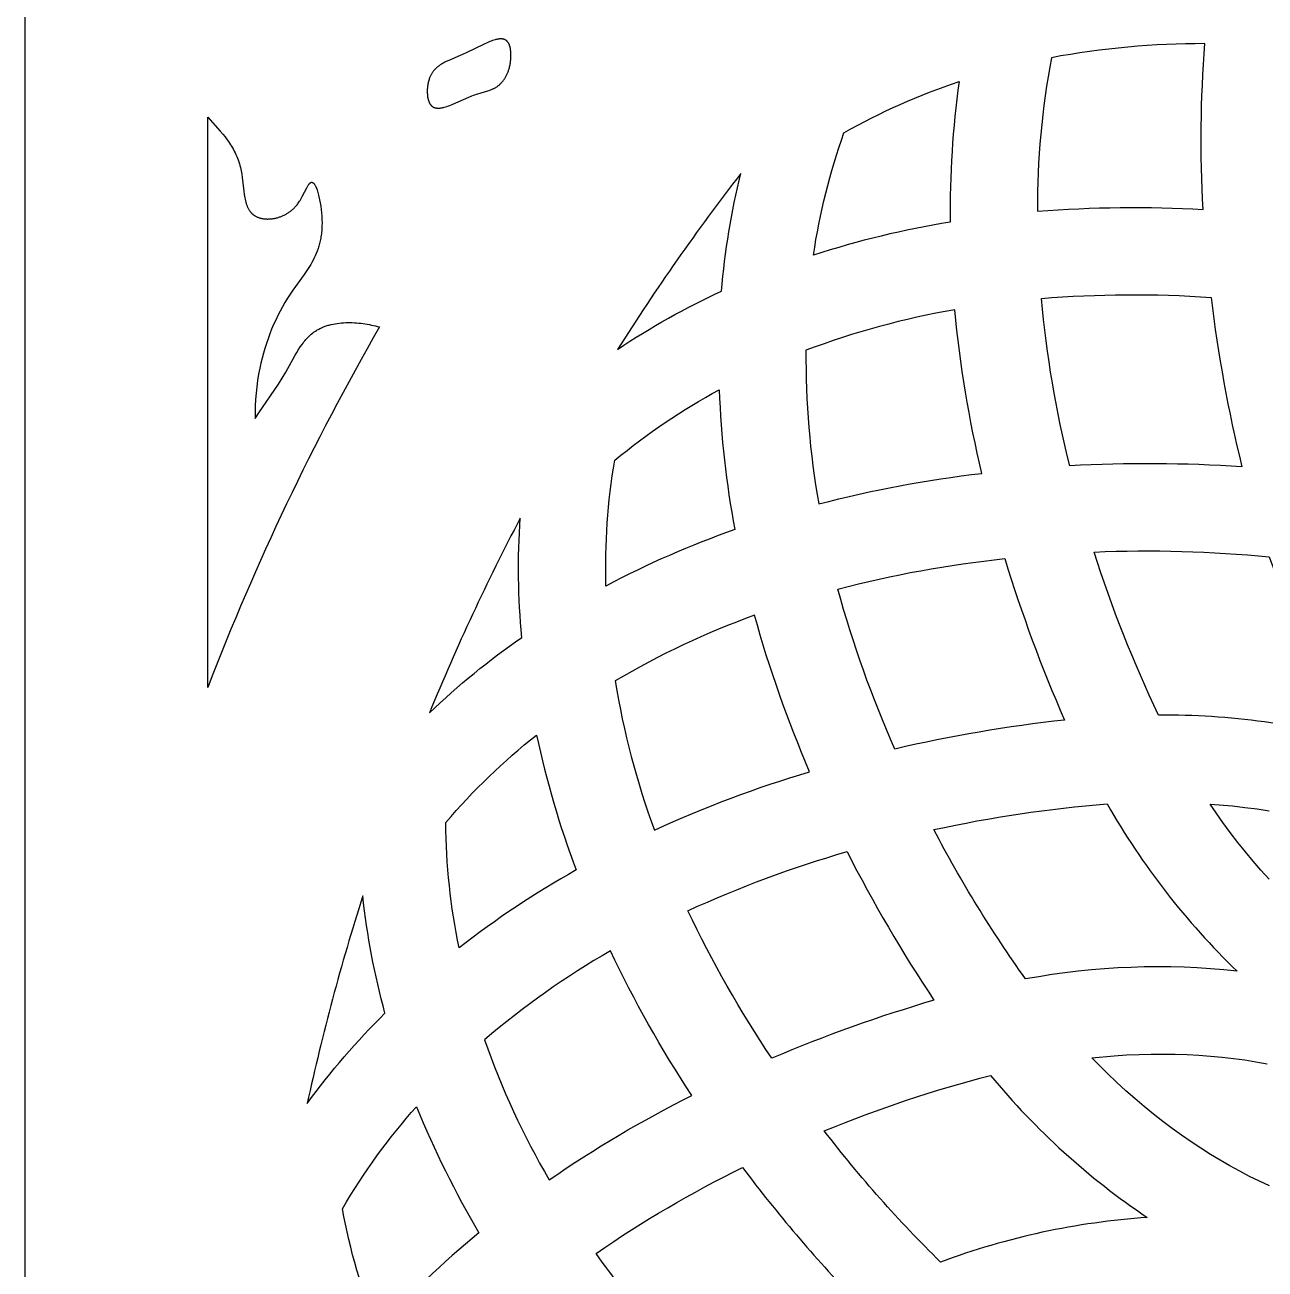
# Model space of a CAD drawing. Extents: x 198 to 1143, y 157 to 1987.
# Drawn here: x 197.6 to 425.1, y 1134.1 to 1362.3 of the extents above; entities that cross this region are included whole.
import ezdxf

# ---------------------------------------------------------------- set-up
doc = ezdxf.new("R2010")
doc.units = 0
doc.layers.get('0').update_dxf_attribs({"linetype": 'CONTINUOUS'})

msp = doc.modelspace()

# ---------------------------------------------------------------- linework, layer by layer
for points in [[(197.57, 156.9), (1142.56, 156.9), (1142.56, 1987.4), (197.57, 1987.4)], [(286.04, 1359.33), (286.01, 1359.36), (285.97, 1359.39), (285.94, 1359.42), (285.91, 1359.45), (285.87, 1359.47), (285.84, 1359.5), (285.8, 1359.52), (285.77, 1359.54), (285.73, 1359.56), (285.69, 1359.58), (285.65, 1359.6), (285.62, 1359.62), (285.58, 1359.63), (285.54, 1359.65), (285.5, 1359.66), (285.45, 1359.68), (285.41, 1359.69), (285.37, 1359.7), (285.33, 1359.71), (285.28, 1359.72), (285.24, 1359.73), (285.2, 1359.73), (285.15, 1359.74), (285.1, 1359.74), (285.06, 1359.75), (285.01, 1359.75), (284.96, 1359.75), (284.92, 1359.75), (284.87, 1359.75), (284.82, 1359.75), (284.72, 1359.75), (284.62, 1359.74), (284.51, 1359.73), (284.41, 1359.71), (284.3, 1359.69), (284.19, 1359.67), (284.08, 1359.65), (283.97, 1359.62), (283.86, 1359.59), (283.62, 1359.52), (283.38, 1359.44), (283.14, 1359.36), (282.89, 1359.26), (282.64, 1359.16), (282.38, 1359.04), (281.85, 1358.8), (278.56, 1357.18), (277.43, 1356.69), (275.35, 1355.81), (274.88, 1355.59), (274.65, 1355.47), (274.42, 1355.36), (274.2, 1355.23), (273.99, 1355.11), (273.79, 1354.98), (273.69, 1354.91), (273.59, 1354.84), (273.49, 1354.77), (273.4, 1354.7), (273.31, 1354.63), (273.21, 1354.55), (273.12, 1354.47), (273.04, 1354.4), (272.95, 1354.32), (272.87, 1354.23), (272.79, 1354.15), (272.71, 1354.06), (272.63, 1353.97), (272.55, 1353.88), (272.48, 1353.79), (272.41, 1353.7), (272.34, 1353.6), (272.28, 1353.5), (272.21, 1353.4), (272.15, 1353.29), (272.09, 1353.18), (272.03, 1353.07), (271.98, 1352.96), (271.92, 1352.84), (271.87, 1352.72), (271.82, 1352.6), (271.77, 1352.44), (271.72, 1352.28), (271.67, 1352.12), (271.62, 1351.95), (271.58, 1351.78), (271.55, 1351.61), (271.51, 1351.43), (271.49, 1351.25), (271.46, 1351.07), (271.44, 1350.89), (271.43, 1350.71), (271.41, 1350.53), (271.41, 1350.35), (271.4, 1350.17), (271.4, 1349.99), (271.41, 1349.82), (271.42, 1349.64), (271.43, 1349.47), (271.45, 1349.3), (271.47, 1349.13), (271.5, 1348.97), (271.53, 1348.81), (271.55, 1348.74), (271.57, 1348.66), (271.59, 1348.58), (271.61, 1348.51), (271.63, 1348.44), (271.66, 1348.37), (271.68, 1348.3), (271.71, 1348.23), (271.73, 1348.16), (271.76, 1348.1), (271.79, 1348.04), (271.82, 1347.97), (271.85, 1347.91), (271.88, 1347.86), (271.92, 1347.8), (271.95, 1347.75), (271.99, 1347.69), (272.01, 1347.67), (272.03, 1347.64), (272.05, 1347.62), (272.07, 1347.6), (272.09, 1347.57), (272.11, 1347.55), (272.14, 1347.52), (272.17, 1347.48), (272.21, 1347.45), (272.24, 1347.42), (272.28, 1347.39), (272.32, 1347.36), (272.36, 1347.33), (272.4, 1347.3), (272.44, 1347.28), (272.48, 1347.26), (272.52, 1347.23), (272.56, 1347.21), (272.6, 1347.19), (272.65, 1347.18), (272.69, 1347.16), (272.74, 1347.14), (272.78, 1347.13), (272.83, 1347.12), (272.87, 1347.1), (272.92, 1347.09), (272.97, 1347.08), (273.02, 1347.08), (273.07, 1347.07), (273.12, 1347.06), (273.17, 1347.06), (273.22, 1347.05), (273.27, 1347.05), (273.32, 1347.05), (273.38, 1347.05), (273.43, 1347.05), (273.48, 1347.05), (273.54, 1347.05), (273.65, 1347.06), (273.76, 1347.07), (273.88, 1347.08), (274, 1347.1), (274.12, 1347.12), (274.24, 1347.15), (274.36, 1347.18), (274.49, 1347.21), (274.74, 1347.28), (275, 1347.36), (275.27, 1347.45), (275.54, 1347.55), (276.09, 1347.77), (279, 1349.06), (279.58, 1349.3), (279.87, 1349.41), (280.15, 1349.51), (280.43, 1349.61), (280.7, 1349.7), (282.51, 1350.23), (282.75, 1350.31), (282.98, 1350.39), (283.21, 1350.48), (283.33, 1350.53), (283.44, 1350.58), (283.55, 1350.63), (283.65, 1350.68), (283.76, 1350.73), (283.87, 1350.79), (283.97, 1350.85), (284.07, 1350.92), (284.17, 1350.98), (284.27, 1351.05), (284.37, 1351.12), (284.46, 1351.2), (284.56, 1351.27), (284.65, 1351.35), (284.74, 1351.44), (284.83, 1351.52), (284.92, 1351.61), (285, 1351.7), (285.09, 1351.79), (285.17, 1351.89), (285.25, 1351.99), (285.33, 1352.09), (285.4, 1352.19), (285.48, 1352.29), (285.55, 1352.4), (285.62, 1352.51), (285.69, 1352.62), (285.76, 1352.74), (285.83, 1352.86), (285.89, 1352.98), (285.95, 1353.1), (286.01, 1353.22), (286.07, 1353.35), (286.12, 1353.47), (286.18, 1353.6), (286.23, 1353.74), (286.28, 1353.87), (286.32, 1354.01), (286.37, 1354.14), (286.41, 1354.28), (286.46, 1354.46), (286.51, 1354.64), (286.55, 1354.82), (286.59, 1355), (286.62, 1355.18), (286.65, 1355.36), (286.68, 1355.55), (286.7, 1355.73), (286.72, 1355.92), (286.74, 1356.1), (286.75, 1356.28), (286.76, 1356.47), (286.76, 1356.65), (286.76, 1356.83), (286.76, 1357), (286.75, 1357.18), (286.74, 1357.35), (286.72, 1357.52), (286.7, 1357.68), (286.68, 1357.84), (286.65, 1358), (286.62, 1358.15), (286.6, 1358.23), (286.58, 1358.3), (286.56, 1358.37), (286.54, 1358.44), (286.51, 1358.51), (286.49, 1358.57), (286.47, 1358.64), (286.44, 1358.7), (286.41, 1358.77), (286.38, 1358.83), (286.35, 1358.89), (286.32, 1358.94), (286.29, 1359), (286.26, 1359.05), (286.23, 1359.1), (286.19, 1359.15), (286.17, 1359.18), (286.15, 1359.2), (286.14, 1359.22), (286.12, 1359.25), (286.1, 1359.27), (286.08, 1359.29), (286.06, 1359.31)]]:
    msp.add_lwpolyline(points, close=True)
for points in [[(413.76, 1328.46, -0.034459), (414.08, 1358.88, 0.046745), (385.91, 1356.3, 0.046745), (383.33, 1328.13, -0.034459)], [(367.34, 1326.16, 0.037548), (342.26, 1320.09, -0.049372), (347.85, 1342.52, -0.049372), (368.97, 1351.92, 0.037548)], [(231.13, 1345.41), (233.43, 1342.83), (233.87, 1342.3), (234.3, 1341.76), (234.71, 1341.21), (234.91, 1340.93), (235.1, 1340.64), (235.29, 1340.35), (235.47, 1340.06), (235.65, 1339.76), (235.82, 1339.46), (235.99, 1339.16), (236.15, 1338.84), (236.3, 1338.53), (236.44, 1338.21), (236.58, 1337.88), (236.7, 1337.55), (236.82, 1337.21), (236.93, 1336.86), (237.03, 1336.51), (237.12, 1336.15), (237.18, 1335.85), (237.24, 1335.55), (237.35, 1334.93), (237.44, 1334.31), (237.74, 1331.8), (237.82, 1331.2), (237.87, 1330.9), (237.93, 1330.62), (237.99, 1330.33), (238.05, 1330.06), (238.12, 1329.79), (238.16, 1329.65), (238.2, 1329.52), (238.24, 1329.4), (238.29, 1329.27), (238.34, 1329.15), (238.38, 1329.02), (238.44, 1328.91), (238.49, 1328.79), (238.55, 1328.68), (238.6, 1328.56), (238.67, 1328.46), (238.73, 1328.35), (238.8, 1328.25), (238.87, 1328.15), (238.94, 1328.05), (238.98, 1328), (239.02, 1327.95), (239.05, 1327.91), (239.09, 1327.86), (239.14, 1327.82), (239.18, 1327.78), (239.22, 1327.73), (239.26, 1327.69), (239.31, 1327.65), (239.35, 1327.61), (239.4, 1327.57), (239.44, 1327.53), (239.49, 1327.49), (239.54, 1327.46), (239.58, 1327.42), (239.63, 1327.39), (239.67, 1327.36), (239.72, 1327.33), (239.81, 1327.27), (239.91, 1327.22), (240.01, 1327.17), (240.11, 1327.12), (240.22, 1327.07), (240.32, 1327.03), (240.43, 1326.99), (240.54, 1326.95), (240.66, 1326.91), (240.77, 1326.88), (240.89, 1326.85), (241.01, 1326.83), (241.13, 1326.8), (241.25, 1326.78), (241.37, 1326.76), (241.5, 1326.75), (241.62, 1326.73), (241.75, 1326.72), (241.88, 1326.72), (242.01, 1326.71), (242.14, 1326.71), (242.27, 1326.72), (242.41, 1326.72), (242.54, 1326.73), (242.67, 1326.74), (242.81, 1326.75), (242.94, 1326.77), (243.08, 1326.79), (243.22, 1326.81), (243.35, 1326.83), (243.49, 1326.86), (243.63, 1326.89), (243.76, 1326.92), (243.9, 1326.96), (244.04, 1327), (244.17, 1327.04), (244.31, 1327.09), (244.45, 1327.14), (244.58, 1327.19), (244.72, 1327.24), (244.85, 1327.3), (244.99, 1327.36), (245.12, 1327.42), (245.25, 1327.48), (245.38, 1327.55), (245.51, 1327.62), (245.64, 1327.7), (245.77, 1327.78), (245.89, 1327.86), (246.02, 1327.94), (246.14, 1328.03), (246.26, 1328.11), (246.38, 1328.21), (246.5, 1328.3), (246.62, 1328.4), (246.73, 1328.5), (246.85, 1328.6), (246.96, 1328.71), (247.07, 1328.82), (247.17, 1328.93), (247.28, 1329.05), (247.38, 1329.17), (247.5, 1329.32), (247.63, 1329.48), (247.74, 1329.64), (247.86, 1329.8), (247.97, 1329.97), (248.07, 1330.14), (248.28, 1330.48), (248.47, 1330.83), (249.29, 1332.41), (249.43, 1332.67), (249.5, 1332.79), (249.57, 1332.9), (249.64, 1333), (249.67, 1333.05), (249.7, 1333.1), (249.74, 1333.14), (249.77, 1333.18), (249.8, 1333.22), (249.83, 1333.26), (249.85, 1333.27), (249.86, 1333.29), (249.88, 1333.3), (249.9, 1333.32), (249.91, 1333.33), (249.93, 1333.35), (249.94, 1333.36), (249.96, 1333.37), (249.98, 1333.38), (249.99, 1333.39), (250.01, 1333.4), (250.02, 1333.41), (250.02, 1333.41), (250.03, 1333.42), (250.04, 1333.42), (250.05, 1333.43), (250.06, 1333.43), (250.06, 1333.43), (250.07, 1333.44), (250.08, 1333.44), (250.09, 1333.44), (250.1, 1333.45), (250.11, 1333.45), (250.12, 1333.45), (250.13, 1333.45), (250.14, 1333.46), (250.15, 1333.46), (250.16, 1333.46), (250.18, 1333.46), (250.19, 1333.46), (250.2, 1333.46), (250.21, 1333.46), (250.22, 1333.46), (250.23, 1333.46), (250.24, 1333.46), (250.25, 1333.46), (250.26, 1333.46), (250.28, 1333.45), (250.29, 1333.45), (250.3, 1333.45), (250.31, 1333.44), (250.32, 1333.44), (250.33, 1333.44), (250.34, 1333.43), (250.35, 1333.43), (250.36, 1333.42), (250.38, 1333.42), (250.39, 1333.41), (250.4, 1333.4), (250.41, 1333.4), (250.42, 1333.39), (250.43, 1333.38), (250.44, 1333.37), (250.45, 1333.37), (250.46, 1333.36), (250.47, 1333.35), (250.48, 1333.34), (250.5, 1333.33), (250.51, 1333.32), (250.53, 1333.3), (250.55, 1333.28), (250.57, 1333.26), (250.59, 1333.23), (250.61, 1333.21), (250.64, 1333.18), (250.66, 1333.15), (250.68, 1333.12), (250.7, 1333.09), (250.72, 1333.06), (250.74, 1333.03), (250.78, 1332.96), (250.83, 1332.89), (250.87, 1332.81), (250.91, 1332.73), (250.95, 1332.64), (250.99, 1332.55), (251.03, 1332.46), (251.11, 1332.26), (251.18, 1332.05), (251.26, 1331.83), (251.33, 1331.59), (251.4, 1331.34), (251.47, 1331.08), (251.53, 1330.81), (251.65, 1330.25), (251.76, 1329.66), (251.86, 1329.06), (251.94, 1328.44), (252, 1327.82), (252.05, 1327.21), (252.08, 1326.6), (252.09, 1325.99), (252.08, 1325.4), (252.07, 1325.11), (252.05, 1324.83), (252.03, 1324.55), (252.01, 1324.27), (251.97, 1324), (251.94, 1323.73), (251.9, 1323.47), (251.86, 1323.22), (251.81, 1322.96), (251.75, 1322.71), (251.7, 1322.47), (251.64, 1322.22), (251.58, 1321.98), (251.51, 1321.75), (251.44, 1321.52), (251.36, 1321.29), (251.21, 1320.84), (251.04, 1320.4), (250.85, 1319.98), (250.66, 1319.57), (250.46, 1319.16), (250.25, 1318.76), (250.03, 1318.37), (249.8, 1317.99), (249.56, 1317.62), (249.32, 1317.25), (248.82, 1316.52), (246.75, 1313.66), (246.24, 1312.92), (245.76, 1312.18), (245.29, 1311.41), (244.84, 1310.63), (244.4, 1309.83), (243.99, 1309.02), (243.59, 1308.19), (243.21, 1307.35), (242.85, 1306.5), (242.51, 1305.63), (242.19, 1304.76), (241.89, 1303.87), (241.61, 1302.99), (241.34, 1302.09), (241.1, 1301.19), (240.88, 1300.29), (240.68, 1299.38), (240.46, 1298.23), (240.27, 1297.07), (240.11, 1295.92), (239.99, 1294.76), (239.9, 1293.6), (239.84, 1292.44), (239.82, 1291.28), (239.83, 1290.12), (240.52, 1291.19), (244.09, 1296.44), (244.78, 1297.53), (245.46, 1298.65), (247.19, 1301.76), (247.49, 1302.26), (247.8, 1302.76), (248.11, 1303.25), (248.44, 1303.71), (248.61, 1303.94), (248.78, 1304.17), (248.96, 1304.39), (249.14, 1304.6), (249.32, 1304.81), (249.51, 1305.01), (249.71, 1305.2), (249.91, 1305.39), (250.11, 1305.57), (250.32, 1305.75), (250.43, 1305.83), (250.54, 1305.92), (250.65, 1306), (250.76, 1306.07), (250.91, 1306.17), (251.06, 1306.27), (251.21, 1306.36), (251.36, 1306.45), (251.52, 1306.54), (251.68, 1306.62), (251.85, 1306.7), (252.01, 1306.77), (252.18, 1306.85), (252.35, 1306.92), (252.52, 1306.98), (252.69, 1307.05), (252.86, 1307.11), (253.04, 1307.16), (253.22, 1307.22), (253.4, 1307.27), (253.76, 1307.36), (254.13, 1307.44), (254.51, 1307.51), (254.89, 1307.57), (255.27, 1307.62), (255.66, 1307.66), (256.05, 1307.69), (256.44, 1307.71), (256.84, 1307.72), (257.23, 1307.72), (257.63, 1307.71), (258.03, 1307.69), (258.43, 1307.67), (258.82, 1307.63), (259.22, 1307.59), (259.61, 1307.54), (260, 1307.48), (260.39, 1307.42), (260.78, 1307.35), (261.16, 1307.27), (261.54, 1307.19), (261.91, 1307.1), (262.28, 1307.01), (262.64, 1306.91, 0.038991), (231.13, 1240.81)], [(306.3, 1302.79, -0.039375), (325.4, 1313.49, -0.039375), (328.92, 1335.09, 0.022902)], [(415.2, 1312.34, 0.029232), (420.85, 1281.27, 0.029232), (389.27, 1281.44, -0.037794), (384.06, 1312.14, -0.037794)], [(373.15, 1280.06, -0.034459), (368.18, 1310.08, 0.046745), (340.88, 1302.64, 0.046745), (343.24, 1274.45, -0.034459)], [(327.83, 1269.74, 0.037548), (304.19, 1259.4, -0.049372), (305.79, 1282.46, -0.049372), (324.97, 1295.38, 0.037548)], [(271.78, 1236.12, -0.039375), (288.73, 1249.97, -0.039375), (288.45, 1271.86, 0.022902)], [(377.36, 1264.43, 0.029232), (388.32, 1234.81, 0.029232), (357.19, 1229.5, -0.037794), (346.73, 1258.83, -0.037794)], [(425.89, 1264.75, 0.072141), (444.01, 1230.44, 0.072141), (405.57, 1235.73, -0.034729), (393.75, 1265.63, -0.034729)], [(341.55, 1225.34, -0.034459), (331.45, 1254.04, 0.046745), (305.86, 1241.98, 0.046745), (313.07, 1214.63, -0.034459)], [(298.72, 1207.31, 0.037548), (277.23, 1193.02, -0.049372), (274.81, 1216.01, -0.049372), (291.45, 1232.07, 0.037548)], [(396.15, 1219.42, 0.072141), (419.96, 1188.78, 0.072141), (381.18, 1187.32, -0.034729), (364.35, 1214.71, -0.034729)], [(348.42, 1210.68, 0.029232), (364.36, 1183.42, 0.029232), (334.62, 1172.78, -0.037794), (319.23, 1199.84, -0.037794)], [(249.36, 1164.46, -0.039375), (263.64, 1181.05, -0.039375), (259.56, 1202.56, 0.022902)], [(319.94, 1165.96, -0.034459), (305.01, 1192.48, 0.046745), (281.9, 1176.16, 0.046745), (293.76, 1150.47, -0.034459)], [(374.74, 1169.62, 0.072141), (403.5, 1143.57, 0.072141), (365.57, 1135.4, -0.034729), (344.24, 1159.45, -0.034729)], [(280.89, 1140.77, 0.037548), (262.21, 1122.97, -0.049372), (255.83, 1145.19, -0.049372), (269.43, 1163.89, 0.037548)], [(329.25, 1152.73, 0.029232), (349.68, 1128.64, 0.029232), (322.25, 1113, -0.037794), (302.38, 1136.98, -0.037794)]]:
    msp.add_lwpolyline(points, format="xyb", close=True)
for points in [[(425.83, 1205.62), (424.36, 1207.27), (422.91, 1208.94), (421.5, 1210.64), (420.12, 1212.36), (418.73, 1214.18), (417.37, 1216.03), (415.01, 1219.41), (419.12, 1219.05), (421.39, 1218.8), (423.67, 1218.5), (425.85, 1218.17)], [(425.92, 1149.35), (424.09, 1150.21), (422.27, 1151.11), (420.48, 1152.05), (418.66, 1153.04), (416.86, 1154.08), (415.09, 1155.15), (413.34, 1156.26), (411.56, 1157.44), (409.8, 1158.65), (408.07, 1159.9), (406.36, 1161.18), (404.63, 1162.55), (402.91, 1163.94), (401.23, 1165.37), (399.57, 1166.83), (397.88, 1168.38), (396.22, 1169.96), (393.31, 1172.88), (397.42, 1173.25), (399.71, 1173.39), (402, 1173.49), (404.2, 1173.54), (406.41, 1173.55), (408.62, 1173.52), (410.83, 1173.45), (412.96, 1173.34), (415.09, 1173.18), (417.21, 1172.98), (419.34, 1172.74), (421.39, 1172.46), (423.44, 1172.14), (425.48, 1171.78)]]:
    msp.add_lwpolyline(points)

doc.saveas('drawing.dxf')
